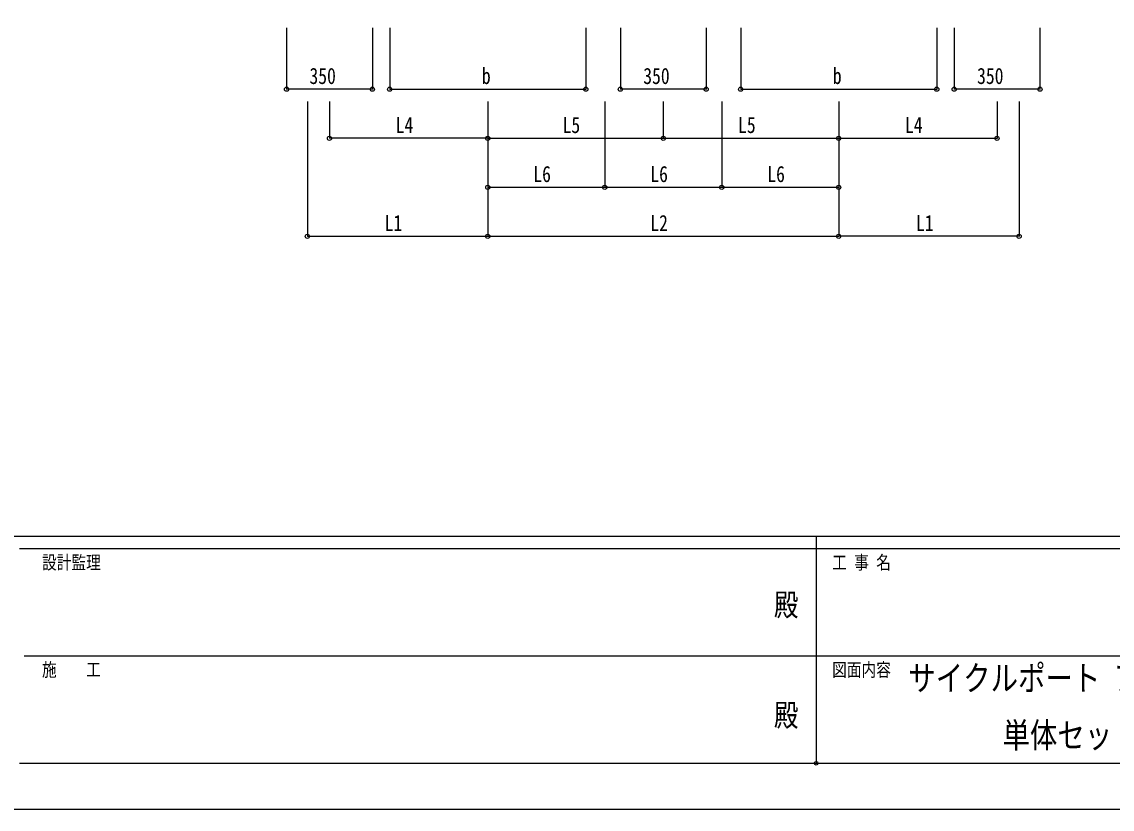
# Model space of a CAD drawing. Units: millimetres, scale not verified. Extents: x -10512 to 10512, y -7425 to 7425.
# Drawn here: x -3253 to 1196, y -7425 to -4213 of the extents above; entities that cross this region are included whole.
import ezdxf
from ezdxf.enums import TextEntityAlignment as Align

# ---------------------------------------------------------------- set-up
doc = ezdxf.new("R2010")
doc.units = ezdxf.units.MM
doc.header["$LTSCALE"] = 30
doc.header["$PDMODE"] = 32
doc.header["$PDSIZE"] = 15
for name, color, linetype in [('0-2_USER1', 3, 'Continuous'), ('0-6_YKK_D', 6, 'Continuous'), ('0-7_YKK_ZWAK', 7, 'Continuous')]:
    doc.layers.add(name, color=color, linetype=linetype)
doc.styles.add('ＭＳ ゴシック', font='')
doc.styles.get('ＭＳ ゴシック').set_extended_font_data('MS Gothic')

msp = doc.modelspace()

# ---------------------------------------------------------------- linework, layer by layer
at = {"layer": '0-6_YKK_D'}
for p, q in [((-2172.85, -4238.32), (-2172.85, -4489.32)), ((-1822.85, -4238.32), (-1822.85, -4489.32)), ((-1751.84, -4238.32), (-1751.84, -4489.32)), ((-951.84, -4238.32), (-951.84, -4489.32)), ((-810.84, -4238.32), (-810.84, -4489.32)), ((-460.84, -4238.32), (-460.84, -4489.32)), ((-319.84, -4238.32), (-319.84, -4489.33)), ((480.16, -4238.32), (480.16, -4489.33)), ((551.15, -4238.32), (551.15, -4489.32)), ((901.15, -4238.32), (901.15, -4489.32)), ((-1822.85, -4488.32), (-2172.85, -4488.32)), ((-1751.84, -4488.32), (-951.84, -4488.32)), ((-460.84, -4488.32), (-810.84, -4488.32)), ((-319.84, -4488.33), (480.16, -4488.33)), ((901.15, -4488.32), (551.15, -4488.32)), ((-2087.85, -4538.32), (-2087.85, -5089.32)), ((-1997.85, -4538.32), (-1997.85, -4689.32)), ((-1351.85, -4538.32), (-1351.85, -5089.32)), ((-1351.85, -4538.32), (-1351.85, -5089.32)), ((-1351.84, -4538.32), (-1351.84, -4689.32)), ((-1351.84, -4538.32), (-1351.84, -4889.32)), ((-1351.84, -4538.32), (-1351.84, -4689.32)), ((-874.51, -4538.32), (-874.51, -4889.32)), ((-874.51, -4538.32), (-874.51, -4889.32)), ((-635.84, -4538.32), (-635.84, -4689.32)), ((-635.84, -4538.32), (-635.84, -4689.32)), ((-397.18, -4538.32), (-397.18, -4889.32)), ((-397.18, -4538.32), (-397.18, -4889.32)), ((80.15, -4538.32), (80.15, -5089.32)), ((80.15, -4538.32), (80.15, -5089.32)), ((80.16, -4538.32), (80.16, -4889.32)), ((80.16, -4538.32), (80.16, -4689.32)), ((80.16, -4538.32), (80.16, -4689.32)), ((726.15, -4538.32), (726.15, -4689.32)), ((816.16, -4538.32), (816.16, -5089.32)), ((-1351.84, -4688.32), (-1997.85, -4688.32)), ((-1351.84, -4688.32), (-635.84, -4688.32)), ((-635.84, -4688.32), (80.16, -4688.32)), ((80.16, -4688.32), (726.15, -4688.32)), ((-1351.84, -4888.32), (-874.51, -4888.32)), ((-874.51, -4888.32), (-397.18, -4888.32)), ((-397.18, -4888.32), (80.16, -4888.32)), ((-2087.85, -5088.32), (-1351.85, -5088.32)), ((-1351.85, -5088.32), (80.15, -5088.32)), ((816.16, -5088.32), (80.15, -5088.32))]:
    msp.add_line(p, q, dxfattribs=at)
for centre in [(-2172.85, -4488.32), (-1822.85, -4488.32), (-1751.84, -4488.32), (-951.84, -4488.32), (-810.84, -4488.32), (-460.84, -4488.32), (-319.84, -4488.33), (480.16, -4488.33), (551.15, -4488.32), (901.15, -4488.32), (-1997.85, -4688.32), (-1351.84, -4688.32), (-1351.84, -4688.32), (-635.84, -4688.32), (-635.84, -4688.32), (80.16, -4688.32), (80.16, -4688.32), (726.15, -4688.32), (-1351.84, -4888.32), (-874.51, -4888.32), (-874.51, -4888.32), (-397.18, -4888.32), (-397.18, -4888.32), (80.16, -4888.32), (-2087.85, -5088.32), (-1351.85, -5088.32), (-1351.85, -5088.32), (80.15, -5088.32), (80.15, -5088.32), (816.16, -5088.32)]:
    msp.add_circle(centre, 8.5, dxfattribs=at)
at = {"layer": '0-7_YKK_ZWAK'}
for p, q in [((9737.55, -6312.5), (-9762.45, -6312.5)), ((-12.45, -6312.5), (-12.45, -7237.5)), ((-12.45, -6362.5), (-3262.45, -6362.5)), ((3237.55, -6362.5), (-12.45, -6362.5)), ((-3243.7, -6800), (-12.45, -6800)), ((-12.45, -6800), (3237.55, -6800)), ((-3262.45, -7237.5), (-12.45, -7237.5)), ((-12.45, -7237.5), (3237.55, -7237.5))]:
    msp.add_line(p, q, dxfattribs=at)
msp.add_lwpolyline([(-10512.5, -7425), (10512.5, -7425), (10512.5, 7425), (-10512.5, 7425)], close=True, dxfattribs=at)
msp.add_point((-12.45, -7237.5), dxfattribs=at)

# ---------------------------------------------------------------- texts
at = {"layer": '0-2_USER1', "style": 'ＭＳ ゴシック', "width": 0.8}
for s, p in [('サイクルポート アリュース ミニ 600タイプ', (363.8, -6972.08)), ('単体セット 車止めバー 納まり図', (748.34, -7205.42))]:
    msp.add_text(s, height=102.6, dxfattribs=at).set_placement(p, align=Align.BOTTOM_LEFT)
at = {"layer": '0-6_YKK_D', "style": 'ＭＳ ゴシック', "width": 0.8}
for s, p in [('350', (-2079.45, -4486.82)), ('b', (-1375.84, -4486.82)), ('350', (-717.44, -4486.82)), ('b', (56.16, -4486.83)), ('350', (644.55, -4486.82)), ('L4', (-1727.65, -4686.82)), ('L5', (-1046.64, -4686.82)), ('L5', (-330.64, -4686.82)), ('L4', (350.35, -4686.82)), ('L6', (-1165.98, -4886.82)), ('L6', (-688.65, -4886.82)), ('L6', (-211.31, -4886.82)), ('L1', (-1772.65, -5086.82)), ('L2', (-688.65, -5086.82)), ('L1', (395.36, -5086.82))]:
    msp.add_text(s, height=65.98, dxfattribs=at).set_placement(p, align=Align.BOTTOM_LEFT)
at = {"layer": '0-7_YKK_ZWAK', "style": 'ＭＳ ゴシック', "width": 0.8}
for s, height, p in [('設計監理', 54.99, (-3170.78, -6462.5)), ('工 事 名', 54.99, (53.17, -6462.5)), ('殿', 91.64, (-184.17, -6664.58)), ('施\u3000\u3000工', 54.99, (-3170.78, -6900)), ('図面内容', 54.99, (53.17, -6900)), ('殿', 91.64, (-184.17, -7114.58))]:
    msp.add_text(s, height=height, dxfattribs=at).set_placement(p, align=Align.BOTTOM_LEFT)

doc.saveas('drawing.dxf')
